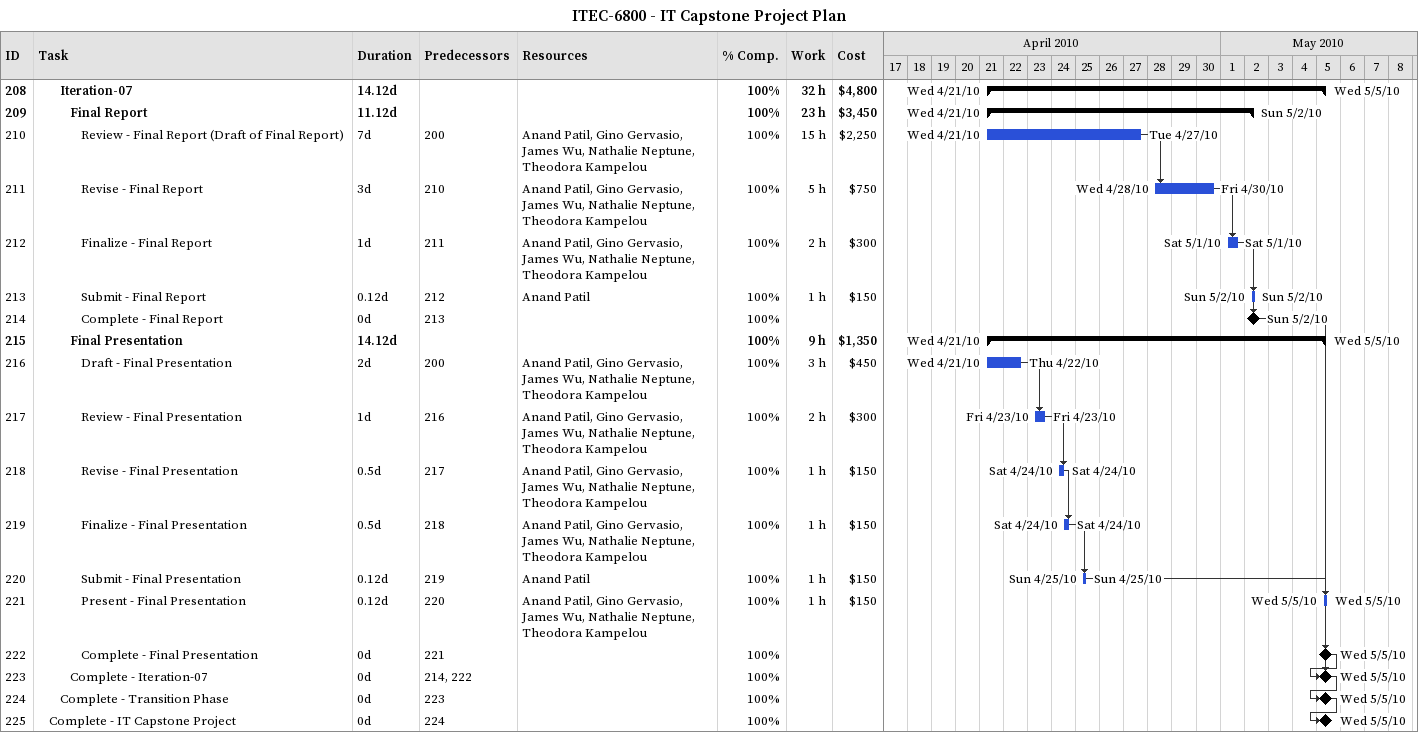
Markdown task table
ITEC-6800 - IT Capstone Project Plan

| ID | Level | Task | Duration | Start | Finish | Predecessors | Resources | % complete | Work (h) | Cost ($) |
|---|---|---|---|---|---|---|---|---|---|---|
| 208 | 3 | **Iteration-07** | 14.12d | 2010-04-21 | 2010-05-05 |  |  | 100 | 32 | 4800 |
| 209 | 4 | **Final Report** | 11.12d | 2010-04-21 | 2010-05-02 |  |  | 100 | 23 | 3450 |
| 210 | 5 | Review - Final Report (Draft of Final Report) | 7d | 2010-04-21 | 2010-04-27 | 200 | Anand Patil, Gino Gervasio, James Wu, Nathalie Neptune, Theodora Kampelou | 100 | 15 | 2250 |
| 211 | 5 | Revise - Final Report | 3d | 2010-04-28 | 2010-04-30 | 210 | Anand Patil, Gino Gervasio, James Wu, Nathalie Neptune, Theodora Kampelou | 100 | 5 | 750 |
| 212 | 5 | Finalize - Final Report | 1d | 2010-05-01 | 2010-05-01 | 211 | Anand Patil, Gino Gervasio, James Wu, Nathalie Neptune, Theodora Kampelou | 100 | 2 | 300 |
| 213 | 5 | Submit - Final Report | 0.12d | 2010-05-02 | 2010-05-02 | 212 | Anand Patil | 100 | 1 | 150 |
| 214 | 5 | Complete - Final Report | 0d | 2010-05-02 | 2010-05-02 | 213 |  | 100 |  |  |
| 215 | 4 | **Final Presentation** | 14.12d | 2010-04-21 | 2010-05-05 |  |  | 100 | 9 | 1350 |
| 216 | 5 | Draft - Final Presentation | 2d | 2010-04-21 | 2010-04-22 | 200 | Anand Patil, Gino Gervasio, James Wu, Nathalie Neptune, Theodora Kampelou | 100 | 3 | 450 |
| 217 | 5 | Review - Final Presentation | 1d | 2010-04-23 | 2010-04-23 | 216 | Anand Patil, Gino Gervasio, James Wu, Nathalie Neptune, Theodora Kampelou | 100 | 2 | 300 |
| 218 | 5 | Revise - Final Presentation | 0.5d | 2010-04-24 | 2010-04-24 | 217 | Anand Patil, Gino Gervasio, James Wu, Nathalie Neptune, Theodora Kampelou | 100 | 1 | 150 |
| 219 | 5 | Finalize - Final Presentation | 0.5d | 2010-04-24 | 2010-04-24 | 218 | Anand Patil, Gino Gervasio, James Wu, Nathalie Neptune, Theodora Kampelou | 100 | 1 | 150 |
| 220 | 5 | Submit - Final Presentation | 0.12d | 2010-04-25 | 2010-04-25 | 219 | Anand Patil | 100 | 1 | 150 |
| 221 | 5 | Present - Final Presentation | 0.12d | 2010-05-05 | 2010-05-05 | 220 | Anand Patil, Gino Gervasio, James Wu, Nathalie Neptune, Theodora Kampelou | 100 | 1 | 150 |
| 222 | 5 | Complete - Final Presentation | 0d | 2010-05-05 | 2010-05-05 | 221 |  | 100 |  |  |
| 223 | 4 | Complete - Iteration-07 | 0d | 2010-05-05 | 2010-05-05 | 214, 222 |  | 100 |  |  |
| 224 | 3 | Complete - Transition Phase | 0d | 2010-05-05 | 2010-05-05 | 223 |  | 100 |  |  |
| 225 | 2 | Complete - IT Capstone Project | 0d | 2010-05-05 | 2010-05-05 | 224 |  | 100 |  |  |
